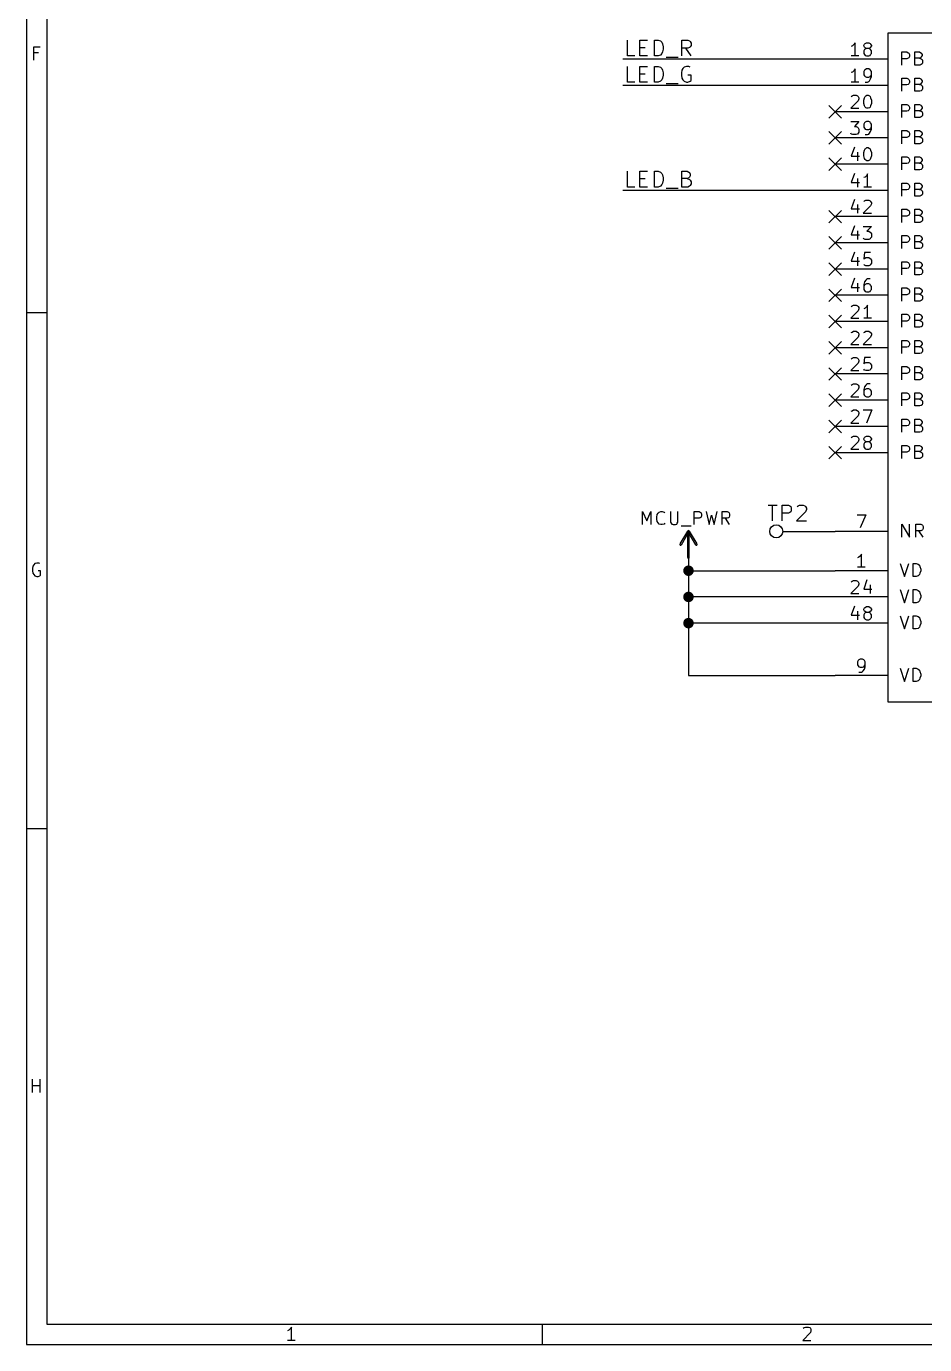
# Model space of a CAD drawing. Extents: x 10 to 584, y -410 to -10.
# Drawn here: x 10 to 97.1, y -410 to -282.3 of the extents above; entities that cross this region are included whole.
import ezdxf

# ---------------------------------------------------------------- set-up
doc = ezdxf.new("R2010")
doc.units = 0
doc.header["$MEASUREMENT"] = 0
doc.layers.add('BLACK', color=7, linetype='CONTINUOUS')

msp = doc.modelspace()

# ---------------------------------------------------------------- linework, layer by layer
at = {"layer": 'Black'}
for p, q in [((10.0076, -10.0076), (10.0076, -409.981)), ((11.9888, -11.9888), (11.9888, -408)), ((93.472, -282.956), (93.472, -347.726)), ((165.862, -282.956), (93.472, -282.956)), ((10.7442, -285.572), (10.7442, -284.277)), ((10.7442, -284.277), (11.3538, -284.277)), ((68.2498, -285.166), (68.2498, -283.642)), ((69.469, -285.166), (69.469, -283.642)), ((69.469, -283.642), (70.2056, -283.642)), ((69.469, -284.353), (69.977, -284.353)), ((70.866, -285.166), (70.866, -283.642)), ((70.866, -283.642), (71.2216, -283.642)), ((71.2216, -283.642), (71.4502, -283.718)), ((71.4502, -283.718), (71.5772, -283.845)), ((71.5772, -283.845), (71.6534, -283.997)), ((71.6534, -283.997), (71.7296, -284.277)), ((71.7296, -284.505), (71.6534, -284.785)), ((71.7296, -284.277), (71.7296, -284.505)), ((73.533, -285.166), (73.533, -283.642)), ((73.533, -283.642), (74.1172, -283.642)), ((74.1172, -284.429), (73.533, -284.429)), ((74.422, -285.166), (73.914, -284.429)), ((74.1172, -283.642), (74.2696, -283.718)), ((74.2696, -284.353), (74.1172, -284.429)), ((74.2696, -283.718), (74.3458, -283.769)), ((74.3458, -284.277), (74.2696, -284.353)), ((74.3458, -283.769), (74.422, -283.921)), ((74.422, -284.15), (74.3458, -284.277)), ((74.422, -283.921), (74.422, -284.15)), ((90.0684, -284.201), (89.9414, -284.251)), ((90.1954, -284.074), (90.0684, -284.201)), ((90.3224, -283.896), (90.1954, -284.074)), ((90.3224, -285.166), (90.3224, -283.896)), ((91.1606, -284.15), (91.2114, -284.023)), ((91.1606, -284.201), (91.1606, -284.15)), ((91.2114, -284.328), (91.1606, -284.201)), ((91.2114, -284.556), (91.1606, -284.683)), ((91.1606, -284.683), (91.1606, -284.937)), ((91.2114, -284.023), (91.2876, -283.972)), ((91.2876, -284.378), (91.2114, -284.328)), ((91.2876, -284.505), (91.2114, -284.556)), ((91.2876, -283.972), (91.4146, -283.896)), ((91.4146, -284.455), (91.2876, -284.378)), ((91.4146, -284.455), (91.2876, -284.505)), ((91.4146, -283.896), (91.6432, -283.896)), ((91.6432, -284.455), (91.4146, -284.455)), ((91.6432, -283.896), (91.7702, -283.972)), ((91.7702, -284.378), (91.6432, -284.455)), ((91.7702, -284.505), (91.6432, -284.455)), ((91.7702, -283.972), (91.821, -284.023)), ((91.821, -284.328), (91.7702, -284.378)), ((91.821, -284.556), (91.7702, -284.505)), ((91.821, -284.023), (91.8972, -284.15)), ((91.8972, -284.201), (91.821, -284.328)), ((91.8972, -284.683), (91.821, -284.556)), ((91.8972, -284.15), (91.8972, -284.201)), ((91.8972, -284.937), (91.8972, -284.683)), ((11.176, -284.886), (10.7442, -284.886)), ((88.392, -285.496), (67.818, -285.496)), ((68.961, -285.166), (68.2498, -285.166)), ((70.2056, -285.166), (69.469, -285.166)), ((71.2216, -285.166), (70.866, -285.166)), ((71.4502, -285.09), (71.2216, -285.166)), ((71.5772, -284.937), (71.4502, -285.09)), ((71.6534, -284.785), (71.5772, -284.937)), ((72.009, -285.293), (73.1774, -285.293)), ((93.472, -285.496), (88.392, -285.496)), ((90.678, -285.166), (89.9414, -285.166)), ((91.1606, -284.937), (91.2114, -285.039)), ((91.2114, -285.039), (91.2876, -285.115)), ((91.2876, -285.115), (91.4146, -285.166)), ((91.4146, -285.166), (91.6432, -285.166)), ((91.6432, -285.166), (91.7702, -285.115)), ((91.7702, -285.115), (91.821, -285.039)), ((91.821, -285.039), (91.8972, -284.937)), ((94.8436, -286.055), (94.8436, -284.785)), ((94.8436, -284.785), (95.3262, -284.785)), ((95.3262, -285.445), (94.8436, -285.445)), ((95.3262, -284.785), (95.4532, -284.861)), ((95.4532, -285.394), (95.3262, -285.445)), ((95.4532, -284.861), (95.5294, -284.912)), ((95.5294, -285.344), (95.4532, -285.394)), ((95.5294, -284.912), (95.5802, -285.039)), ((95.5802, -285.217), (95.5294, -285.344)), ((95.5802, -285.039), (95.5802, -285.217)), ((96.1136, -286.055), (96.1136, -284.785)), ((96.1136, -284.785), (96.5454, -284.785)), ((96.5454, -285.394), (96.1136, -285.394)), ((96.5454, -284.785), (96.6724, -284.861)), ((96.6724, -285.344), (96.5454, -285.394)), ((96.5454, -285.394), (96.7232, -285.445)), ((96.6724, -284.861), (96.7232, -284.912)), ((96.7232, -285.267), (96.6724, -285.344)), ((96.7232, -284.912), (96.7994, -285.039)), ((96.7994, -285.14), (96.7232, -285.267)), ((96.7232, -285.445), (96.7994, -285.521)), ((96.7994, -285.928), (96.7232, -286.004)), ((96.7994, -285.039), (96.7994, -285.14)), ((96.7994, -285.521), (96.8502, -285.623)), ((96.8502, -285.826), (96.7994, -285.928)), ((96.8502, -285.623), (96.8502, -285.826)), ((68.2498, -287.706), (68.2498, -286.182)), ((69.469, -287.706), (69.469, -286.182)), ((69.469, -286.182), (70.2056, -286.182)), ((69.469, -286.893), (69.977, -286.893)), ((70.866, -287.706), (70.866, -286.182)), ((70.866, -286.182), (71.2216, -286.182)), ((71.2216, -286.182), (71.4502, -286.258)), ((71.4502, -286.258), (71.5772, -286.385)), ((71.5772, -286.385), (71.6534, -286.537)), ((71.6534, -286.537), (71.7296, -286.817)), ((71.7296, -287.045), (71.6534, -287.325)), ((71.7296, -286.817), (71.7296, -287.045)), ((73.533, -286.537), (73.4822, -286.817)), ((73.4822, -286.817), (73.4822, -287.045)), ((73.4822, -287.045), (73.533, -287.325)), ((73.6092, -286.385), (73.533, -286.537)), ((73.7616, -286.258), (73.6092, -286.385)), ((73.9902, -286.182), (73.7616, -286.258)), ((74.1934, -286.182), (73.9902, -286.182)), ((74.422, -287.045), (74.1172, -287.045)), ((74.3458, -286.258), (74.1934, -286.182)), ((74.422, -287.553), (74.422, -287.045)), ((90.0684, -286.741), (89.9414, -286.791)), ((90.1954, -286.614), (90.0684, -286.741)), ((90.3224, -286.436), (90.1954, -286.614)), ((90.3224, -287.706), (90.3224, -286.436)), ((91.2114, -286.563), (91.1606, -286.69)), ((91.1606, -286.69), (91.1606, -286.995)), ((91.1606, -286.995), (91.2114, -287.096)), ((91.2876, -286.512), (91.2114, -286.563)), ((91.2114, -287.096), (91.2876, -287.172)), ((91.4146, -286.436), (91.2876, -286.512)), ((91.2876, -287.172), (91.4146, -287.223)), ((91.6432, -286.436), (91.4146, -286.436)), ((91.4146, -287.223), (91.6432, -287.223)), ((91.7702, -286.512), (91.6432, -286.436)), ((91.6432, -287.223), (91.7702, -287.172)), ((91.821, -286.563), (91.7702, -286.512)), ((91.7702, -287.172), (91.821, -287.096)), ((91.8972, -286.69), (91.821, -286.563)), ((91.821, -287.096), (91.8972, -286.995)), ((91.821, -287.401), (91.8972, -287.172)), ((91.8972, -287.172), (91.8972, -286.69)), ((96.5962, -286.055), (96.1136, -286.055)), ((96.7232, -286.004), (96.5962, -286.055)), ((88.392, -288.036), (67.818, -288.036)), ((68.961, -287.706), (68.2498, -287.706)), ((70.2056, -287.706), (69.469, -287.706)), ((71.2216, -287.706), (70.866, -287.706)), ((71.4502, -287.63), (71.2216, -287.706)), ((71.5772, -287.477), (71.4502, -287.63)), ((71.6534, -287.325), (71.5772, -287.477)), ((72.009, -287.833), (73.1774, -287.833)), ((73.533, -287.325), (73.6092, -287.477)), ((73.6092, -287.477), (73.7616, -287.63)), ((73.7616, -287.63), (73.9902, -287.706)), ((73.9902, -287.706), (74.1172, -287.706)), ((74.1172, -287.706), (74.3458, -287.63)), ((74.3458, -287.63), (74.422, -287.553)), ((93.472, -288.036), (88.392, -288.036)), ((90.678, -287.706), (89.9414, -287.706)), ((91.2876, -287.706), (91.5162, -287.706)), ((91.5162, -287.706), (91.6432, -287.655)), ((91.6432, -287.655), (91.694, -287.579)), ((91.694, -287.579), (91.821, -287.401)), ((94.8436, -288.595), (94.8436, -287.325)), ((94.8436, -287.325), (95.3262, -287.325)), ((95.3262, -287.985), (94.8436, -287.985)), ((95.3262, -287.325), (95.4532, -287.401)), ((95.4532, -287.934), (95.3262, -287.985)), ((95.4532, -287.401), (95.5294, -287.452)), ((95.5294, -287.884), (95.4532, -287.934)), ((95.5294, -287.452), (95.5802, -287.579)), ((95.5802, -287.757), (95.5294, -287.884)), ((95.5802, -287.579), (95.5802, -287.757)), ((96.1136, -288.595), (96.1136, -287.325)), ((96.1136, -287.325), (96.5454, -287.325)), ((96.5454, -287.934), (96.1136, -287.934)), ((96.5454, -287.325), (96.6724, -287.401)), ((96.6724, -287.884), (96.5454, -287.934)), ((96.5454, -287.934), (96.7232, -287.985)), ((96.6724, -287.401), (96.7232, -287.452)), ((96.7232, -287.807), (96.6724, -287.884)), ((96.7232, -287.452), (96.7994, -287.579)), ((96.7994, -287.68), (96.7232, -287.807)), ((96.7232, -287.985), (96.7994, -288.061)), ((96.7994, -288.468), (96.7232, -288.544)), ((96.7994, -287.579), (96.7994, -287.68)), ((96.7994, -288.061), (96.8502, -288.163)), ((96.8502, -288.366), (96.7994, -288.468)), ((96.8502, -288.163), (96.8502, -288.366)), ((90.6272, -289.535), (89.8906, -290.246)), ((89.9414, -289.103), (90.0176, -289.052)), ((90.0176, -289.052), (90.1446, -288.976)), ((90.1446, -288.976), (90.424, -288.976)), ((90.424, -288.976), (90.551, -289.052)), ((90.551, -289.052), (90.6272, -289.103)), ((90.6272, -289.103), (90.678, -289.23)), ((90.678, -289.331), (90.6272, -289.535)), ((90.678, -289.23), (90.678, -289.331)), ((91.1606, -289.458), (91.2114, -289.23)), ((91.1606, -289.763), (91.1606, -289.458)), ((91.2114, -290.017), (91.1606, -289.763)), ((91.2114, -289.23), (91.2876, -289.103)), ((91.2876, -289.103), (91.3384, -289.052)), ((91.3384, -289.052), (91.4654, -288.976)), ((91.4654, -288.976), (91.5924, -288.976)), ((91.5924, -288.976), (91.694, -289.052)), ((91.694, -289.052), (91.7702, -289.103)), ((91.7702, -289.103), (91.821, -289.23)), ((91.821, -289.23), (91.8972, -289.458)), ((91.8972, -289.763), (91.821, -290.017)), ((91.8972, -289.458), (91.8972, -289.763)), ((96.5962, -288.595), (96.1136, -288.595)), ((96.7232, -288.544), (96.5962, -288.595)), ((87.7824, -289.966), (89.0016, -291.186)), ((89.0016, -289.966), (87.7824, -291.186)), ((93.472, -290.576), (88.392, -290.576)), ((89.8906, -290.246), (90.678, -290.246)), ((91.2876, -290.119), (91.2114, -290.017)), ((91.3384, -290.195), (91.2876, -290.119)), ((91.4654, -290.246), (91.3384, -290.195)), ((91.5924, -290.246), (91.4654, -290.246)), ((91.694, -290.195), (91.5924, -290.246)), ((91.7702, -290.119), (91.694, -290.195)), ((91.821, -290.017), (91.7702, -290.119)), ((94.8436, -291.135), (94.8436, -289.865)), ((94.8436, -289.865), (95.3262, -289.865)), ((95.3262, -290.525), (94.8436, -290.525)), ((95.3262, -289.865), (95.4532, -289.941)), ((95.4532, -290.474), (95.3262, -290.525)), ((95.4532, -289.941), (95.5294, -289.992)), ((95.5294, -290.424), (95.4532, -290.474)), ((95.5294, -289.992), (95.5802, -290.119)), ((95.5802, -290.297), (95.5294, -290.424)), ((95.5802, -290.119), (95.5802, -290.297)), ((96.1136, -291.135), (96.1136, -289.865)), ((96.1136, -289.865), (96.5454, -289.865)), ((96.5454, -290.474), (96.1136, -290.474)), ((96.5454, -289.865), (96.6724, -289.941)), ((96.6724, -290.424), (96.5454, -290.474)), ((96.5454, -290.474), (96.7232, -290.525)), ((96.7232, -291.084), (96.5962, -291.135)), ((96.6724, -289.941), (96.7232, -289.992)), ((96.7232, -290.347), (96.6724, -290.424)), ((96.7232, -289.992), (96.7994, -290.119)), ((96.7994, -290.22), (96.7232, -290.347)), ((96.7232, -290.525), (96.7994, -290.601)), ((96.7994, -291.008), (96.7232, -291.084)), ((96.7994, -290.119), (96.7994, -290.22)), ((96.7994, -290.601), (96.8502, -290.703)), ((96.8502, -290.906), (96.7994, -291.008)), ((96.8502, -290.703), (96.8502, -290.906)), ((89.8906, -291.516), (90.678, -291.516)), ((90.678, -291.516), (90.2462, -291.998)), ((90.2462, -291.998), (90.424, -291.998)), ((90.424, -291.998), (90.551, -292.075)), ((90.551, -292.075), (90.6272, -292.125)), ((90.6272, -292.125), (90.678, -292.252)), ((90.678, -292.252), (90.678, -292.557)), ((91.2114, -291.643), (91.1606, -291.77)), ((91.1606, -291.77), (91.1606, -292.075)), ((91.1606, -292.075), (91.2114, -292.176)), ((91.2876, -291.592), (91.2114, -291.643)), ((91.2114, -292.176), (91.2876, -292.252)), ((91.4146, -291.516), (91.2876, -291.592)), ((91.2876, -292.252), (91.4146, -292.303)), ((91.6432, -291.516), (91.4146, -291.516)), ((91.4146, -292.303), (91.6432, -292.303)), ((91.7702, -291.592), (91.6432, -291.516)), ((91.6432, -292.303), (91.7702, -292.252)), ((91.821, -291.643), (91.7702, -291.592)), ((91.7702, -292.252), (91.821, -292.176)), ((91.8972, -291.77), (91.821, -291.643)), ((91.821, -292.176), (91.8972, -292.075)), ((91.821, -292.481), (91.8972, -292.252)), ((91.8972, -292.252), (91.8972, -291.77)), ((96.5962, -291.135), (96.1136, -291.135)), ((87.7824, -292.506), (89.0016, -293.726)), ((89.0016, -292.506), (87.7824, -293.726)), ((93.472, -293.116), (88.392, -293.116)), ((89.9414, -292.735), (89.8906, -292.659)), ((90.0684, -292.786), (89.9414, -292.735)), ((90.424, -292.786), (90.0684, -292.786)), ((90.551, -292.735), (90.424, -292.786)), ((90.6272, -292.659), (90.551, -292.735)), ((90.678, -292.557), (90.6272, -292.659)), ((91.2876, -292.786), (91.5162, -292.786)), ((91.5162, -292.786), (91.6432, -292.735)), ((91.6432, -292.735), (91.694, -292.659)), ((91.694, -292.659), (91.821, -292.481)), ((94.8436, -293.675), (94.8436, -292.405)), ((94.8436, -292.405), (95.3262, -292.405)), ((95.3262, -293.065), (94.8436, -293.065)), ((95.3262, -292.405), (95.4532, -292.481)), ((95.4532, -293.014), (95.3262, -293.065)), ((95.4532, -292.481), (95.5294, -292.532)), ((95.5294, -292.964), (95.4532, -293.014)), ((95.5294, -292.532), (95.5802, -292.659)), ((95.5802, -292.837), (95.5294, -292.964)), ((95.5802, -292.659), (95.5802, -292.837)), ((96.1136, -293.675), (96.1136, -292.405)), ((96.1136, -292.405), (96.5454, -292.405)), ((96.5454, -293.014), (96.1136, -293.014)), ((96.5454, -292.405), (96.6724, -292.481)), ((96.6724, -292.964), (96.5454, -293.014)), ((96.5454, -293.014), (96.7232, -293.065)), ((96.7232, -293.624), (96.5962, -293.675)), ((96.6724, -292.481), (96.7232, -292.532)), ((96.7232, -292.887), (96.6724, -292.964)), ((96.7232, -292.532), (96.7994, -292.659)), ((96.7994, -292.76), (96.7232, -292.887)), ((96.7232, -293.065), (96.7994, -293.141)), ((96.7994, -293.548), (96.7232, -293.624)), ((96.7994, -292.659), (96.7994, -292.76)), ((96.7994, -293.141), (96.8502, -293.243)), ((96.8502, -293.446), (96.7994, -293.548)), ((96.8502, -293.243), (96.8502, -293.446)), ((90.2462, -294.005), (89.9414, -294.894)), ((89.9414, -294.894), (90.7288, -294.894)), ((90.551, -294.488), (90.551, -295.326)), ((91.1606, -294.538), (91.2114, -294.31)), ((91.1606, -294.843), (91.1606, -294.538)), ((91.2114, -295.097), (91.1606, -294.843)), ((91.2114, -294.31), (91.2876, -294.183)), ((91.2876, -294.183), (91.3384, -294.132)), ((91.3384, -294.132), (91.4654, -294.056)), ((91.4654, -294.056), (91.5924, -294.056)), ((91.5924, -294.056), (91.694, -294.132)), ((91.694, -294.132), (91.7702, -294.183)), ((91.7702, -294.183), (91.821, -294.31)), ((91.821, -294.31), (91.8972, -294.538)), ((91.8972, -294.843), (91.821, -295.097)), ((91.8972, -294.538), (91.8972, -294.843)), ((96.5962, -293.675), (96.1136, -293.675)), ((87.7824, -295.046), (89.0016, -296.266)), ((89.0016, -295.046), (87.7824, -296.266)), ((93.472, -295.656), (88.392, -295.656)), ((91.2876, -295.199), (91.2114, -295.097)), ((91.3384, -295.275), (91.2876, -295.199)), ((91.4654, -295.326), (91.3384, -295.275)), ((91.5924, -295.326), (91.4654, -295.326)), ((91.694, -295.275), (91.5924, -295.326)), ((91.7702, -295.199), (91.694, -295.275)), ((91.821, -295.097), (91.7702, -295.199)), ((94.8436, -296.215), (94.8436, -294.945)), ((94.8436, -294.945), (95.3262, -294.945)), ((95.3262, -295.605), (94.8436, -295.605)), ((95.3262, -294.945), (95.4532, -295.021)), ((95.4532, -295.554), (95.3262, -295.605)), ((95.4532, -295.021), (95.5294, -295.072)), ((95.5294, -295.504), (95.4532, -295.554)), ((95.5294, -295.072), (95.5802, -295.199)), ((95.5802, -295.377), (95.5294, -295.504)), ((95.5802, -295.199), (95.5802, -295.377)), ((96.1136, -296.215), (96.1136, -294.945)), ((96.1136, -294.945), (96.5454, -294.945)), ((96.5454, -295.554), (96.1136, -295.554)), ((96.5454, -294.945), (96.6724, -295.021)), ((96.6724, -295.504), (96.5454, -295.554)), ((96.5454, -295.554), (96.7232, -295.605)), ((96.7232, -296.164), (96.5962, -296.215)), ((96.6724, -295.021), (96.7232, -295.072)), ((96.7232, -295.427), (96.6724, -295.504)), ((96.7232, -295.072), (96.7994, -295.199)), ((96.7994, -295.3), (96.7232, -295.427)), ((96.7232, -295.605), (96.7994, -295.681)), ((96.7994, -296.088), (96.7232, -296.164)), ((96.7994, -295.199), (96.7994, -295.3)), ((96.7994, -295.681), (96.8502, -295.783)), ((96.8502, -295.986), (96.7994, -296.088)), ((96.8502, -295.783), (96.8502, -295.986)), ((68.2498, -297.866), (68.2498, -296.342)), ((69.469, -297.866), (69.469, -296.342)), ((69.469, -296.342), (70.2056, -296.342)), ((69.469, -297.053), (69.977, -297.053)), ((70.866, -297.866), (70.866, -296.342)), ((70.866, -296.342), (71.2216, -296.342)), ((71.2216, -296.342), (71.4502, -296.418)), ((71.4502, -296.418), (71.5772, -296.545)), ((71.5772, -296.545), (71.6534, -296.697)), ((71.6534, -296.697), (71.7296, -296.977)), ((71.7296, -297.205), (71.6534, -297.485)), ((71.7296, -296.977), (71.7296, -297.205)), ((73.533, -297.866), (73.533, -296.342)), ((73.533, -296.342), (74.041, -296.342)), ((74.041, -297.053), (73.533, -297.053)), ((74.041, -296.342), (74.1934, -296.418)), ((74.1934, -296.977), (74.041, -297.053)), ((74.041, -297.053), (74.2696, -297.129)), ((74.1934, -296.418), (74.2696, -296.469)), ((74.2696, -296.926), (74.1934, -296.977)), ((74.2696, -296.469), (74.3458, -296.621)), ((74.3458, -296.774), (74.2696, -296.926)), ((74.2696, -297.129), (74.3458, -297.205)), ((74.3458, -296.621), (74.3458, -296.774)), ((74.3458, -297.205), (74.422, -297.358)), ((74.422, -297.358), (74.422, -297.561)), ((90.2462, -296.545), (89.9414, -297.434)), ((89.9414, -297.434), (90.7288, -297.434)), ((90.551, -297.028), (90.551, -297.866)), ((91.2876, -296.901), (91.1606, -296.951)), ((91.4146, -296.774), (91.2876, -296.901)), ((91.5162, -296.596), (91.4146, -296.774)), ((91.5162, -297.866), (91.5162, -296.596)), ((96.5962, -296.215), (96.1136, -296.215)), ((88.392, -298.196), (67.818, -298.196)), ((68.961, -297.866), (68.2498, -297.866)), ((70.2056, -297.866), (69.469, -297.866)), ((71.2216, -297.866), (70.866, -297.866)), ((71.4502, -297.79), (71.2216, -297.866)), ((71.5772, -297.637), (71.4502, -297.79)), ((71.6534, -297.485), (71.5772, -297.637)), ((72.009, -297.993), (73.1774, -297.993)), ((74.1172, -297.866), (73.533, -297.866)), ((74.2696, -297.79), (74.1172, -297.866)), ((74.3458, -297.713), (74.2696, -297.79)), ((74.422, -297.561), (74.3458, -297.713)), ((93.472, -298.196), (88.392, -298.196)), ((91.8972, -297.866), (91.1606, -297.866)), ((94.8436, -298.755), (94.8436, -297.485)), ((94.8436, -297.485), (95.3262, -297.485)), ((95.3262, -298.145), (94.8436, -298.145)), ((95.3262, -297.485), (95.4532, -297.561)), ((95.4532, -298.094), (95.3262, -298.145)), ((95.4532, -297.561), (95.5294, -297.612)), ((95.5294, -298.044), (95.4532, -298.094)), ((95.5294, -297.612), (95.5802, -297.739)), ((95.5802, -297.917), (95.5294, -298.044)), ((95.5802, -297.739), (95.5802, -297.917)), ((96.1136, -298.755), (96.1136, -297.485)), ((96.1136, -297.485), (96.5454, -297.485)), ((96.5454, -298.094), (96.1136, -298.094)), ((96.5454, -297.485), (96.6724, -297.561)), ((96.6724, -298.044), (96.5454, -298.094)), ((96.5454, -298.094), (96.7232, -298.145)), ((96.7232, -298.704), (96.5962, -298.755)), ((96.6724, -297.561), (96.7232, -297.612)), ((96.7232, -297.967), (96.6724, -298.044)), ((96.7232, -297.612), (96.7994, -297.739)), ((96.7994, -297.84), (96.7232, -297.967)), ((96.7232, -298.145), (96.7994, -298.221)), ((96.7994, -298.628), (96.7232, -298.704)), ((96.7994, -297.739), (96.7994, -297.84)), ((96.7994, -298.221), (96.8502, -298.323)), ((96.8502, -298.526), (96.7994, -298.628)), ((96.8502, -298.323), (96.8502, -298.526)), ((90.2462, -299.085), (89.9414, -299.974)), ((89.9414, -299.974), (90.7288, -299.974)), ((90.551, -299.568), (90.551, -300.406)), ((91.821, -299.695), (91.1098, -300.406)), ((91.1606, -299.263), (91.2114, -299.212)), ((91.2114, -299.212), (91.3384, -299.136)), ((91.3384, -299.136), (91.6432, -299.136)), ((91.6432, -299.136), (91.7702, -299.212)), ((91.7702, -299.212), (91.821, -299.263)), ((91.821, -299.263), (91.8972, -299.39)), ((91.8972, -299.491), (91.821, -299.695)), ((91.8972, -299.39), (91.8972, -299.491)), ((94.8436, -301.295), (94.8436, -300.025)), ((94.8436, -300.025), (95.3262, -300.025)), ((95.3262, -300.025), (95.4532, -300.101)), ((96.5962, -298.755), (96.1136, -298.755)), ((96.1136, -301.295), (96.1136, -300.025)), ((96.1136, -300.025), (96.5454, -300.025)), ((96.5454, -300.025), (96.6724, -300.101)), ((87.7824, -300.126), (89.0016, -301.346)), ((89.0016, -300.126), (87.7824, -301.346)), ((93.472, -300.736), (88.392, -300.736)), ((91.1098, -300.406), (91.8972, -300.406)), ((95.3262, -300.685), (94.8436, -300.685)), ((95.4532, -300.634), (95.3262, -300.685)), ((95.4532, -300.101), (95.5294, -300.152)), ((95.5294, -300.584), (95.4532, -300.634)), ((95.5294, -300.152), (95.5802, -300.279)), ((95.5802, -300.457), (95.5294, -300.584)), ((95.5802, -300.279), (95.5802, -300.457)), ((96.5454, -300.634), (96.1136, -300.634)), ((96.5962, -301.295), (96.1136, -301.295)), ((96.6724, -300.584), (96.5454, -300.634)), ((96.5454, -300.634), (96.7232, -300.685)), ((96.7232, -301.244), (96.5962, -301.295)), ((96.6724, -300.101), (96.7232, -300.152)), ((96.7232, -300.507), (96.6724, -300.584)), ((96.7232, -300.152), (96.7994, -300.279)), ((96.7994, -300.38), (96.7232, -300.507)), ((96.7232, -300.685), (96.7994, -300.761)), ((96.7994, -301.168), (96.7232, -301.244)), ((96.7994, -300.279), (96.7994, -300.38)), ((96.7994, -300.761), (96.8502, -300.863)), ((96.8502, -301.066), (96.7994, -301.168)), ((96.8502, -300.863), (96.8502, -301.066)), ((90.2462, -301.625), (89.9414, -302.514)), ((89.9414, -302.514), (90.7288, -302.514)), ((90.551, -302.108), (90.551, -302.946)), ((91.1098, -301.676), (91.8972, -301.676)), ((91.8972, -301.676), (91.4654, -302.158)), ((91.4654, -302.158), (91.6432, -302.158)), ((91.6432, -302.158), (91.7702, -302.235)), ((91.7702, -302.235), (91.821, -302.285)), ((91.821, -302.285), (91.8972, -302.412)), ((91.8972, -302.412), (91.8972, -302.717)), ((94.8436, -303.835), (94.8436, -302.565)), ((94.8436, -302.565), (95.3262, -302.565)), ((95.3262, -302.565), (95.4532, -302.641)), ((96.1136, -303.835), (96.1136, -302.565)), ((96.1136, -302.565), (96.5454, -302.565)), ((96.5454, -302.565), (96.6724, -302.641)), ((87.7824, -302.666), (89.0016, -303.886)), ((89.0016, -302.666), (87.7824, -303.886)), ((93.472, -303.276), (88.392, -303.276)), ((91.1606, -302.895), (91.1098, -302.819)), ((91.2876, -302.946), (91.1606, -302.895)), ((91.6432, -302.946), (91.2876, -302.946)), ((91.7702, -302.895), (91.6432, -302.946)), ((91.821, -302.819), (91.7702, -302.895)), ((91.8972, -302.717), (91.821, -302.819)), ((95.3262, -303.225), (94.8436, -303.225)), ((95.4532, -303.174), (95.3262, -303.225)), ((95.4532, -302.641), (95.5294, -302.692)), ((95.5294, -303.124), (95.4532, -303.174)), ((95.5294, -302.692), (95.5802, -302.819)), ((95.5802, -302.997), (95.5294, -303.124)), ((95.5802, -302.819), (95.5802, -302.997)), ((96.5454, -303.174), (96.1136, -303.174)), ((96.5962, -303.835), (96.1136, -303.835)), ((96.6724, -303.124), (96.5454, -303.174)), ((96.5454, -303.174), (96.7232, -303.225)), ((96.7232, -303.784), (96.5962, -303.835)), ((96.6724, -302.641), (96.7232, -302.692)), ((96.7232, -303.047), (96.6724, -303.124)), ((96.7232, -302.692), (96.7994, -302.819)), ((96.7994, -302.92), (96.7232, -303.047)), ((96.7232, -303.225), (96.7994, -303.301)), ((96.7994, -303.708), (96.7232, -303.784)), ((96.7994, -302.819), (96.7994, -302.92)), ((96.7994, -303.301), (96.8502, -303.403)), ((96.8502, -303.606), (96.7994, -303.708)), ((96.8502, -303.403), (96.8502, -303.606)), ((90.2462, -304.165), (89.9414, -305.054)), ((89.9414, -305.054), (90.7288, -305.054)), ((90.551, -304.648), (90.551, -305.486)), ((91.2114, -304.216), (91.1606, -304.825)), ((91.1606, -304.825), (91.2114, -304.775)), ((91.821, -304.216), (91.2114, -304.216)), ((91.2114, -304.775), (91.3384, -304.698)), ((91.3384, -304.698), (91.6432, -304.698)), ((91.6432, -304.698), (91.7702, -304.775)), ((91.7702, -304.775), (91.821, -304.825)), ((91.821, -304.825), (91.8972, -304.952)), ((91.8972, -304.952), (91.8972, -305.257)), ((94.8436, -306.375), (94.8436, -305.105)), ((94.8436, -305.105), (95.3262, -305.105)), ((95.3262, -305.105), (95.4532, -305.181)), ((96.1136, -306.375), (96.1136, -305.105)), ((96.1136, -305.105), (96.5454, -305.105)), ((96.5454, -305.105), (96.6724, -305.181)), ((87.7824, -305.206), (89.0016, -306.426)), ((89.0016, -305.206), (87.7824, -306.426)), ((93.472, -305.816), (88.392, -305.816)), ((91.2114, -305.435), (91.1606, -305.359)), ((91.3384, -305.486), (91.2114, -305.435)), ((91.6432, -305.486), (91.3384, -305.486)), ((91.7702, -305.435), (91.6432, -305.486)), ((91.821, -305.359), (91.7702, -305.435)), ((91.8972, -305.257), (91.821, -305.359)), ((95.3262, -305.765), (94.8436, -305.765)), ((95.4532, -305.714), (95.3262, -305.765)), ((95.4532, -305.181), (95.5294, -305.232)), ((95.5294, -305.664), (95.4532, -305.714)), ((95.5294, -305.232), (95.5802, -305.359)), ((95.5802, -305.537), (95.5294, -305.664)), ((95.5802, -305.359), (95.5802, -305.537)), ((96.5454, -305.714), (96.1136, -305.714)), ((96.5962, -306.375), (96.1136, -306.375)), ((96.6724, -305.664), (96.5454, -305.714)), ((96.5454, -305.714), (96.7232, -305.765)), ((96.7232, -306.324), (96.5962, -306.375)), ((96.6724, -305.181), (96.7232, -305.232)), ((96.7232, -305.587), (96.6724, -305.664)), ((96.7232, -305.232), (96.7994, -305.359)), ((96.7994, -305.46), (96.7232, -305.587)), ((96.7232, -305.765), (96.7994, -305.841)), ((96.7994, -306.248), (96.7232, -306.324)), ((96.7994, -305.359), (96.7994, -305.46)), ((96.7994, -305.841), (96.8502, -305.943)), ((96.8502, -306.146), (96.7994, -306.248)), ((96.8502, -305.943), (96.8502, -306.146)), ((90.2462, -306.705), (89.9414, -307.594)), ((89.9414, -307.594), (90.7288, -307.594)), ((90.551, -307.188), (90.551, -308.026)), ((91.2114, -307.061), (91.1606, -307.315)), ((91.1606, -307.315), (91.1606, -307.797)), ((91.2114, -307.365), (91.1606, -307.492)), ((91.3384, -306.883), (91.2114, -307.061)), ((91.2876, -307.315), (91.2114, -307.365)), ((91.4146, -307.238), (91.2876, -307.315)), ((91.4146, -306.832), (91.3384, -306.883)), ((91.5162, -306.756), (91.4146, -306.832)), ((91.6432, -307.238), (91.4146, -307.238)), ((91.7702, -306.756), (91.5162, -306.756)), ((91.7702, -307.315), (91.6432, -307.238)), ((91.821, -307.365), (91.7702, -307.315)), ((91.8972, -307.492), (91.821, -307.365)), ((91.8972, -307.797), (91.8972, -307.492)), ((94.8436, -308.915), (94.8436, -307.645)), ((94.8436, -307.645), (95.3262, -307.645)), ((95.3262, -307.645), (95.4532, -307.721)), ((96.1136, -308.915), (96.1136, -307.645)), ((96.1136, -307.645), (96.5454, -307.645)), ((96.5454, -307.645), (96.6724, -307.721)), ((87.7824, -307.746), (89.0016, -308.966)), ((89.0016, -307.746), (87.7824, -308.966)), ((93.472, -308.356), (88.392, -308.356)), ((91.1606, -307.797), (91.2114, -307.899)), ((91.2114, -307.899), (91.2876, -307.975)), ((91.2876, -307.975), (91.4146, -308.026)), ((91.4146, -308.026), (91.6432, -308.026)), ((91.6432, -308.026), (91.7702, -307.975)), ((91.7702, -307.975), (91.821, -307.899)), ((91.821, -307.899), (91.8972, -307.797)), ((95.3262, -308.305), (94.8436, -308.305)), ((95.4532, -308.254), (95.3262, -308.305)), ((95.4532, -307.721), (95.5294, -307.772)), ((95.5294, -308.204), (95.4532, -308.254)), ((95.5294, -307.772), (95.5802, -307.899)), ((95.5802, -308.077), (95.5294, -308.204)), ((95.5802, -307.899), (95.5802, -308.077)), ((96.5454, -308.254), (96.1136, -308.254)), ((96.5962, -308.915), (96.1136, -308.915)), ((96.6724, -308.204), (96.5454, -308.254)), ((96.5454, -308.254), (96.7232, -308.305)), ((96.7232, -308.864), (96.5962, -308.915)), ((96.6724, -307.721), (96.7232, -307.772)), ((96.7232, -308.127), (96.6724, -308.204)), ((96.7232, -307.772), (96.7994, -307.899)), ((96.7994, -308), (96.7232, -308.127)), ((96.7232, -308.305), (96.7994, -308.381)), ((96.7994, -308.788), (96.7232, -308.864)), ((96.7994, -307.899), (96.7994, -308)), ((96.7994, -308.381), (96.8502, -308.483)), ((96.8502, -308.686), (96.7994, -308.788)), ((96.8502, -308.483), (96.8502, -308.686)), ((10.0076, -310.007), (11.9888, -310.007)), ((90.6272, -309.855), (89.8906, -310.566)), ((89.9414, -309.423), (90.0176, -309.372)), ((90.0176, -309.372), (90.1446, -309.296)), ((90.1446, -309.296), (90.424, -309.296)), ((90.424, -309.296), (90.551, -309.372)), ((90.551, -309.372), (90.6272, -309.423)), ((90.6272, -309.423), (90.678, -309.55)), ((90.678, -309.651), (90.6272, -309.855)), ((90.678, -309.55), (90.678, -309.651)), ((91.2876, -309.601), (91.1606, -309.651)), ((91.4146, -309.474), (91.2876, -309.601)), ((91.5162, -309.296), (91.4146, -309.474)), ((91.5162, -310.566), (91.5162, -309.296)), ((94.8436, -311.455), (94.8436, -310.185)), ((94.8436, -310.185), (95.3262, -310.185)), ((95.3262, -310.185), (95.4532, -310.261)), ((96.1136, -311.455), (96.1136, -310.185)), ((96.1136, -310.185), (96.5454, -310.185)), ((96.5454, -310.185), (96.6724, -310.261)), ((87.7824, -310.286), (89.0016, -311.506)), ((89.0016, -310.286), (87.7824, -311.506)), ((93.472, -310.896), (88.392, -310.896)), ((89.8906, -310.566), (90.678, -310.566)), ((91.8972, -310.566), (91.1606, -310.566)), ((95.3262, -310.845), (94.8436, -310.845)), ((95.4532, -310.794), (95.3262, -310.845)), ((95.4532, -310.261), (95.5294, -310.312)), ((95.5294, -310.744), (95.4532, -310.794)), ((95.5294, -310.312), (95.5802, -310.439)), ((95.5802, -310.617), (95.5294, -310.744)), ((95.5802, -310.439), (95.5802, -310.617)), ((96.5454, -310.794), (96.1136, -310.794)), ((96.5962, -311.455), (96.1136, -311.455)), ((96.6724, -310.744), (96.5454, -310.794)), ((96.5454, -310.794), (96.7232, -310.845)), ((96.7232, -311.404), (96.5962, -311.455)), ((96.6724, -310.261), (96.7232, -310.312)), ((96.7232, -310.667), (96.6724, -310.744)), ((96.7232, -310.312), (96.7994, -310.439)), ((96.7994, -310.54), (96.7232, -310.667)), ((96.7232, -310.845), (96.7994, -310.921)), ((96.7994, -311.328), (96.7232, -311.404)), ((96.7994, -310.439), (96.7994, -310.54)), ((96.7994, -310.921), (96.8502, -311.023)), ((96.8502, -311.226), (96.7994, -311.328)), ((96.8502, -311.023), (96.8502, -311.226)), ((90.6272, -312.395), (89.8906, -313.106)), ((89.9414, -311.963), (90.0176, -311.912)), ((90.0176, -311.912), (90.1446, -311.836)), ((90.1446, -311.836), (90.424, -311.836)), ((90.424, -311.836), (90.551, -311.912)), ((90.551, -311.912), (90.6272, -311.963)), ((90.6272, -311.963), (90.678, -312.09)), ((90.678, -312.191), (90.6272, -312.395)), ((90.678, -312.09), (90.678, -312.191)), ((91.821, -312.395), (91.1098, -313.106)), ((91.1606, -311.963), (91.2114, -311.912)), ((91.2114, -311.912), (91.3384, -311.836)), ((91.3384, -311.836), (91.6432, -311.836)), ((91.6432, -311.836), (91.7702, -311.912)), ((91.7702, -311.912), (91.821, -311.963)), ((91.821, -311.963), (91.8972, -312.09)), ((91.8972, -312.191), (91.821, -312.395)), ((91.8972, -312.09), (91.8972, -312.191)), ((94.8436, -313.995), (94.8436, -312.725)), ((94.8436, -312.725), (95.3262, -312.725)), ((95.3262, -312.725), (95.4532, -312.801)), ((96.1136, -313.995), (96.1136, -312.725)), ((96.1136, -312.725), (96.5454, -312.725)), ((96.5454, -312.725), (96.6724, -312.801)), ((87.7824, -312.826), (89.0016, -314.046)), ((89.0016, -312.826), (87.7824, -314.046)), ((93.472, -313.436), (88.392, -313.436)), ((89.8906, -313.106), (90.678, -313.106)), ((91.1098, -313.106), (91.8972, -313.106)), ((95.3262, -313.385), (94.8436, -313.385)), ((95.4532, -313.334), (95.3262, -313.385)), ((95.4532, -312.801), (95.5294, -312.852)), ((95.5294, -313.284), (95.4532, -313.334)), ((95.5294, -312.852), (95.5802, -312.979)), ((95.5802, -313.157), (95.5294, -313.284)), ((95.5802, -312.979), (95.5802, -313.157)), ((96.5454, -313.334), (96.1136, -313.334)), ((96.5962, -313.995), (96.1136, -313.995)), ((96.6724, -313.284), (96.5454, -313.334)), ((96.5454, -313.334), (96.7232, -313.385)), ((96.7232, -313.944), (96.5962, -313.995)), ((96.6724, -312.801), (96.7232, -312.852)), ((96.7232, -313.207), (96.6724, -313.284)), ((96.7232, -312.852), (96.7994, -312.979)), ((96.7994, -313.08), (96.7232, -313.207)), ((96.7232, -313.385), (96.7994, -313.461)), ((96.7994, -313.868), (96.7232, -313.944)), ((96.7994, -312.979), (96.7994, -313.08)), ((96.7994, -313.461), (96.8502, -313.563)), ((96.8502, -313.766), (96.7994, -313.868)), ((96.8502, -313.563), (96.8502, -313.766)), ((90.6272, -314.935), (89.8906, -315.646)), ((89.9414, -314.503), (90.0176, -314.452)), ((90.0176, -314.452), (90.1446, -314.376)), ((90.1446, -314.376), (90.424, -314.376)), ((90.424, -314.376), (90.551, -314.452)), ((90.551, -314.452), (90.6272, -314.503)), ((90.6272, -314.503), (90.678, -314.63)), ((90.678, -314.731), (90.6272, -314.935)), ((90.678, -314.63), (90.678, -314.731)), ((91.2114, -314.376), (91.1606, -314.985)), ((91.1606, -314.985), (91.2114, -314.935)), ((91.821, -314.376), (91.2114, -314.376)), ((91.2114, -314.935), (91.3384, -314.858)), ((91.3384, -314.858), (91.6432, -314.858)), ((91.6432, -314.858), (91.7702, -314.935)), ((91.7702, -314.935), (91.821, -314.985)), ((91.821, -314.985), (91.8972, -315.112)), ((91.8972, -315.112), (91.8972, -315.417)), ((94.8436, -316.535), (94.8436, -315.265)), ((94.8436, -315.265), (95.3262, -315.265)), ((95.3262, -315.265), (95.4532, -315.341)), ((95.4532, -315.341), (95.5294, -315.392)), ((96.1136, -316.535), (96.1136, -315.265)), ((96.1136, -315.265), (96.5454, -315.265)), ((96.5454, -315.265), (96.6724, -315.341)), ((96.6724, -315.341), (96.7232, -315.392)), ((87.7824, -315.366), (89.0016, -316.586)), ((89.0016, -315.366), (87.7824, -316.586)), ((93.472, -315.976), (88.392, -315.976)), ((89.8906, -315.646), (90.678, -315.646)), ((91.2114, -315.595), (91.1606, -315.519)), ((91.3384, -315.646), (91.2114, -315.595)), ((91.6432, -315.646), (91.3384, -315.646)), ((91.7702, -315.595), (91.6432, -315.646)), ((91.821, -315.519), (91.7702, -315.595)), ((91.8972, -315.417), (91.821, -315.519)), ((95.3262, -315.925), (94.8436, -315.925)), ((95.4532, -315.874), (95.3262, -315.925)), ((95.5294, -315.824), (95.4532, -315.874)), ((95.5294, -315.392), (95.5802, -315.519)), ((95.5802, -315.697), (95.5294, -315.824)), ((95.5802, -315.519), (95.5802, -315.697)), ((96.5454, -315.874), (96.1136, -315.874)), ((96.5962, -316.535), (96.1136, -316.535)), ((96.6724, -315.824), (96.5454, -315.874)), ((96.5454, -315.874), (96.7232, -315.925)), ((96.7232, -316.484), (96.5962, -316.535)), ((96.7232, -315.747), (96.6724, -315.824)), ((96.7232, -315.392), (96.7994, -315.519)), ((96.7994, -315.62), (96.7232, -315.747)), ((96.7232, -315.925), (96.7994, -316.001)), ((96.7994, -316.408), (96.7232, -316.484)), ((96.7994, -315.519), (96.7994, -315.62)), ((96.7994, -316.001), (96.8502, -316.103)), ((96.8502, -316.306), (96.7994, -316.408)), ((96.8502, -316.103), (96.8502, -316.306)), ((90.6272, -317.475), (89.8906, -318.186)), ((89.9414, -317.043), (90.0176, -316.992)), ((90.0176, -316.992), (90.1446, -316.916)), ((90.1446, -316.916), (90.424, -316.916)), ((90.424, -316.916), (90.551, -316.992)), ((90.551, -316.992), (90.6272, -317.043)), ((90.6272, -317.043), (90.678, -317.17)), ((90.678, -317.271), (90.6272, -317.475)), ((90.678, -317.17), (90.678, -317.271)), ((91.2114, -317.221), (91.1606, -317.475)), ((91.1606, -317.475), (91.1606, -317.957)), ((91.2114, -317.525), (91.1606, -317.652)), ((91.3384, -317.043), (91.2114, -317.221)), ((91.2876, -317.475), (91.2114, -317.525)), ((91.4146, -317.398), (91.2876, -317.475)), ((91.4146, -316.992), (91.3384, -317.043)), ((91.5162, -316.916), (91.4146, -316.992)), ((91.6432, -317.398), (91.4146, -317.398)), ((91.7702, -316.916), (91.5162, -316.916)), ((91.7702, -317.475), (91.6432, -317.398)), ((91.821, -317.525), (91.7702, -317.475)), ((91.8972, -317.652), (91.821, -317.525)), ((91.8972, -317.957), (91.8972, -317.652)), ((94.8436, -319.075), (94.8436, -317.805)), ((94.8436, -317.805), (95.3262, -317.805)), ((95.3262, -317.805), (95.4532, -317.881)), ((95.4532, -317.881), (95.5294, -317.932)), ((96.1136, -319.075), (96.1136, -317.805)), ((96.1136, -317.805), (96.5454, -317.805)), ((96.5454, -317.805), (96.6724, -317.881)), ((96.6724, -317.881), (96.7232, -317.932)), ((87.7824, -317.906), (89.0016, -319.126)), ((89.0016, -317.906), (87.7824, -319.126)), ((93.472, -318.516), (88.392, -318.516)), ((89.8906, -318.186), (90.678, -318.186)), ((91.1606, -317.957), (91.2114, -318.059)), ((91.2114, -318.059), (91.2876, -318.135)), ((91.2876, -318.135), (91.4146, -318.186)), ((91.4146, -318.186), (91.6432, -318.186)), ((91.6432, -318.186), (91.7702, -318.135)), ((91.7702, -318.135), (91.821, -318.059)), ((91.821, -318.059), (91.8972, -317.957)), ((95.3262, -318.465), (94.8436, -318.465)), ((95.4532, -318.414), (95.3262, -318.465)), ((95.5294, -318.364), (95.4532, -318.414)), ((95.5294, -317.932), (95.5802, -318.059)), ((95.5802, -318.237), (95.5294, -318.364)), ((95.5802, -318.059), (95.5802, -318.237)), ((96.5454, -318.414), (96.1136, -318.414)), ((96.5962, -319.075), (96.1136, -319.075)), ((96.6724, -318.364), (96.5454, -318.414)), ((96.5454, -318.414), (96.7232, -318.465)), ((96.7232, -319.024), (96.5962, -319.075)), ((96.7232, -318.287), (96.6724, -318.364)), ((96.7232, -317.932), (96.7994, -318.059)), ((96.7994, -318.16), (96.7232, -318.287)), ((96.7232, -318.465), (96.7994, -318.541)), ((96.7994, -318.948), (96.7232, -319.024)), ((96.7994, -318.059), (96.7994, -318.16)), ((96.7994, -318.541), (96.8502, -318.643)), ((96.8502, -318.846), (96.7994, -318.948)), ((96.8502, -318.643), (96.8502, -318.846)), ((87.7824, -320.446), (89.0016, -321.666)), ((89.0016, -320.446), (87.7824, -321.666)), ((90.6272, -320.015), (89.8906, -320.726)), ((89.9414, -319.583), (90.0176, -319.532)), ((90.0176, -319.532), (90.1446, -319.456)), ((90.1446, -319.456), (90.424, -319.456)), ((90.424, -319.456), (90.551, -319.532)), ((90.551, -319.532), (90.6272, -319.583)), ((90.6272, -319.583), (90.678, -319.71)), ((90.678, -319.811), (90.6272, -320.015)), ((90.678, -319.71), (90.678, -319.811)), ((91.1098, -319.456), (91.948, -319.456)), ((91.948, -319.456), (91.4146, -320.726)), ((94.8436, -321.615), (94.8436, -320.345)), ((94.8436, -320.345), (95.3262, -320.345)), ((95.3262, -320.345), (95.4532, -320.421)), ((95.4532, -320.421), (95.5294, -320.472)), ((96.1136, -321.615), (96.1136, -320.345)), ((96.1136, -320.345), (96.5454, -320.345)), ((96.5454, -320.345), (96.6724, -320.421)), ((96.6724, -320.421), (96.7232, -320.472)), ((93.472, -321.056), (88.392, -321.056)), ((89.8906, -320.726), (90.678, -320.726)), ((95.3262, -321.005), (94.8436, -321.005)), ((95.4532, -320.954), (95.3262, -321.005)), ((95.5294, -320.904), (95.4532, -320.954)), ((95.5294, -320.472), (95.5802, -320.599)), ((95.5802, -320.777), (95.5294, -320.904)), ((95.5802, -320.599), (95.5802, -320.777)), ((96.5454, -320.954), (96.1136, -320.954)), ((96.5962, -321.615), (96.1136, -321.615)), ((96.6724, -320.904), (96.5454, -320.954)), ((96.5454, -320.954), (96.7232, -321.005)), ((96.7232, -321.564), (96.5962, -321.615)), ((96.7232, -320.827), (96.6724, -320.904)), ((96.7232, -320.472), (96.7994, -320.599)), ((96.7994, -320.7), (96.7232, -320.827)), ((96.7232, -321.005), (96.7994, -321.081)), ((96.7994, -321.488), (96.7232, -321.564)), ((96.7994, -320.599), (96.7994, -320.7)), ((96.7994, -321.081), (96.8502, -321.183)), ((96.8502, -321.386), (96.7994, -321.488)), ((96.8502, -321.183), (96.8502, -321.386)), ((87.7824, -322.986), (89.0016, -324.206)), ((89.0016, -322.986), (87.7824, -324.206)), ((90.6272, -322.555), (89.8906, -323.266)), ((89.9414, -322.123), (90.0176, -322.072)), ((90.0176, -322.072), (90.1446, -321.996)), ((90.1446, -321.996), (90.424, -321.996)), ((90.424, -321.996), (90.551, -322.072)), ((90.551, -322.072), (90.6272, -322.123)), ((90.6272, -322.123), (90.678, -322.25)), ((90.678, -322.351), (90.6272, -322.555)), ((90.678, -322.25), (90.678, -322.351)), ((91.1606, -322.25), (91.2114, -322.123)), ((91.1606, -322.301), (91.1606, -322.25)), ((91.2114, -322.428), (91.1606, -322.301)), ((91.2114, -322.656), (91.1606, -322.783)), ((91.1606, -322.783), (91.1606, -323.037)), ((91.2114, -322.123), (91.2876, -322.072)), ((91.2876, -322.478), (91.2114, -322.428)), ((91.2876, -322.605), (91.2114, -322.656)), ((91.2876, -322.072), (91.4146, -321.996)), ((91.4146, -322.555), (91.2876, -322.478)), ((91.4146, -322.555), (91.2876, -322.605)), ((91.4146, -321.996), (91.6432, -321.996)), ((91.6432, -322.555), (91.4146, -322.555)), ((91.6432, -321.996), (91.7702, -322.072)), ((91.7702, -322.478), (91.6432, -322.555)), ((91.7702, -322.605), (91.6432, -322.555)), ((91.7702, -322.072), (91.821, -322.123)), ((91.821, -322.428), (91.7702, -322.478)), ((91.821, -322.656), (91.7702, -322.605)), ((91.821, -322.123), (91.8972, -322.25)), ((91.8972, -322.301), (91.821, -322.428)), ((91.8972, -322.783), (91.821, -322.656)), ((91.8972, -322.25), (91.8972, -322.301)), ((91.8972, -323.037), (91.8972, -322.783)), ((94.8436, -324.155), (94.8436, -322.885)), ((94.8436, -322.885), (95.3262, -322.885)), ((95.3262, -322.885), (95.4532, -322.961)), ((95.4532, -322.961), (95.5294, -323.012)), ((96.1136, -324.155), (96.1136, -322.885)), ((96.1136, -322.885), (96.5454, -322.885)), ((96.5454, -322.885), (96.6724, -322.961)), ((96.6724, -322.961), (96.7232, -323.012)), ((93.472, -323.596), (88.392, -323.596)), ((89.8906, -323.266), (90.678, -323.266)), ((91.1606, -323.037), (91.2114, -323.139)), ((91.2114, -323.139), (91.2876, -323.215)), ((91.2876, -323.215), (91.4146, -323.266)), ((91.4146, -323.266), (91.6432, -323.266)), ((91.6432, -323.266), (91.7702, -323.215)), ((91.7702, -323.215), (91.821, -323.139)), ((91.821, -323.139), (91.8972, -323.037)), ((95.3262, -323.545), (94.8436, -323.545)), ((95.4532, -323.494), (95.3262, -323.545)), ((95.5294, -323.444), (95.4532, -323.494)), ((95.5294, -323.012), (95.5802, -323.139)), ((95.5802, -323.317), (95.5294, -323.444)), ((95.5802, -323.139), (95.5802, -323.317)), ((96.5454, -323.494), (96.1136, -323.494)), ((96.5962, -324.155), (96.1136, -324.155)), ((96.6724, -323.444), (96.5454, -323.494)), ((96.5454, -323.494), (96.7232, -323.545)), ((96.7232, -324.104), (96.5962, -324.155)), ((96.7232, -323.367), (96.6724, -323.444)), ((96.7232, -323.012), (96.7994, -323.139)), ((96.7994, -323.24), (96.7232, -323.367)), ((96.7232, -323.545), (96.7994, -323.621)), ((96.7994, -324.028), (96.7232, -324.104)), ((96.7994, -323.139), (96.7994, -323.24)), ((96.7994, -323.621), (96.8502, -323.723)), ((96.8502, -323.926), (96.7994, -324.028)), ((96.8502, -323.723), (96.8502, -323.926)), ((69.6976, -330.556), (69.6976, -329.286)), ((69.6976, -329.286), (70.1294, -330.2)), ((70.1294, -330.2), (70.5358, -329.286)), ((70.5358, -329.286), (70.5358, -330.556)), ((71.2216, -329.463), (71.3232, -329.362)), ((71.3232, -329.362), (71.501, -329.286)), ((71.501, -329.286), (71.628, -329.286)), ((71.628, -329.286), (71.8058, -329.362)), ((71.8058, -329.362), (71.882, -329.413)), ((72.4154, -329.286), (72.4154, -330.327)), ((73.152, -330.327), (73.152, -329.286)), ((74.7268, -330.556), (74.7268, -329.286)), ((74.7268, -329.286), (75.2094, -329.286)), ((75.2094, -329.286), (75.311, -329.362)), ((75.311, -329.362), (75.3872, -329.413)), ((75.8698, -329.286), (76.1746, -330.556)), ((76.6572, -330.556), (76.962, -329.286)), ((77.4446, -330.556), (77.4446, -329.286)), ((77.4446, -329.286), (77.9272, -329.286)), ((77.9272, -329.286), (78.0542, -329.362)), ((78.0542, -329.362), (78.105, -329.413)), ((81.8896, -328.676), (82.7532, -328.676)), ((82.3214, -330.2), (82.3214, -328.676)), ((83.2612, -330.2), (83.2612, -328.676)), ((83.2612, -328.676), (83.8454, -328.676)), ((83.8454, -328.676), (83.9978, -328.752)), ((83.9978, -329.387), (83.8454, -329.463)), ((83.9978, -328.752), (84.074, -328.803)), ((84.074, -329.311), (83.9978, -329.387)), ((84.074, -328.803), (84.1248, -328.955)), ((84.1248, -329.184), (84.074, -329.311)), ((84.1248, -328.955), (84.1248, -329.184)), ((85.5218, -329.311), (84.6328, -330.2)), ((84.709, -328.803), (84.7852, -328.752)), ((84.7852, -328.752), (84.9376, -328.676)), ((84.9376, -328.676), (85.2932, -328.676)), ((85.2932, -328.676), (85.4456, -328.752)), ((85.4456, -328.752), (85.5218, -328.803)), ((85.5218, -328.803), (85.598, -328.955)), ((85.598, -329.108), (85.5218, -329.311)), ((85.598, -328.955), (85.598, -329.108)), ((71.0946, -329.844), (71.1454, -329.59)), ((71.0946, -330.022), (71.0946, -329.844)), ((71.1454, -330.251), (71.0946, -330.022)), ((71.1454, -329.59), (71.2216, -329.463)), ((71.2216, -330.378), (71.1454, -330.251)), ((71.3232, -330.505), (71.2216, -330.378)), ((71.501, -330.556), (71.3232, -330.505)), ((71.628, -330.556), (71.501, -330.556)), ((71.8058, -330.505), (71.628, -330.556)), ((71.882, -330.429), (71.8058, -330.505)), ((72.4154, -330.327), (72.4916, -330.429)), ((72.4916, -330.429), (72.5424, -330.505)), ((72.5424, -330.505), (72.6694, -330.556)), ((72.6694, -330.556), (72.898, -330.556)), ((72.898, -330.556), (73.025, -330.505)), ((73.025, -330.505), (73.0758, -330.429)), ((73.0758, -330.429), (73.152, -330.327)), ((75.2094, -329.946), (74.7268, -329.946)), ((75.311, -329.895), (75.2094, -329.946)), ((75.3872, -329.844), (75.311, -329.895)), ((75.3872, -329.413), (75.438, -329.54)), ((75.438, -329.717), (75.3872, -329.844)), ((75.438, -329.54), (75.438, -329.717)), ((76.1746, -330.556), (76.4032, -329.641)), ((76.4032, -329.641), (76.6572, -330.556)), ((77.9272, -329.946), (77.4446, -329.946)), ((78.1558, -330.556), (77.7494, -329.946)), ((78.0542, -329.895), (77.9272, -329.946)), ((78.105, -329.844), (78.0542, -329.895)), ((78.105, -329.413), (78.1558, -329.54)), ((78.1558, -329.717), (78.105, -329.844)), ((78.1558, -329.54), (78.1558, -329.717)), ((83.8454, -329.463), (83.2612, -329.463)), ((84.6328, -330.2), (85.598, -330.2)), ((90.5002, -329.616), (91.3384, -329.616)), ((91.3384, -329.616), (90.805, -330.886)), ((94.8436, -331.775), (94.8436, -330.505)), ((94.8436, -330.505), (95.5802, -331.775)), ((95.5802, -331.775), (95.5802, -330.505)), ((96.1898, -331.775), (96.1898, -330.505)), ((96.1898, -330.505), (96.6724, -330.505)), ((96.6724, -330.505), (96.7994, -330.581)), ((96.7994, -330.581), (96.8502, -330.632)), ((96.8502, -330.632), (96.901, -330.759)), ((73.3552, -332.435), (74.0918, -331.191)), ((73.4568, -330.683), (74.422, -330.683)), ((73.4822, -332.511), (74.2188, -331.267)), ((74.0918, -333.756), (74.0918, -331.216)), ((74.1172, -331.267), (74.8538, -332.511)), ((74.2442, -331.191), (74.9808, -332.435)), ((74.2442, -333.756), (74.2442, -331.216)), ((83.312, -331.216), (84.582, -331.216)), ((84.582, -331.216), (88.392, -331.216)), ((93.472, -331.216), (88.392, -331.216)), ((96.6724, -331.165), (96.1898, -331.165)), ((96.901, -331.775), (96.4946, -331.165)), ((96.7994, -331.114), (96.6724, -331.165)), ((96.8502, -331.064), (96.7994, -331.114)), ((96.901, -330.937), (96.8502, -331.064)), ((96.901, -330.759), (96.901, -330.937)), ((10.7188, -334.467), (10.6426, -334.594)), ((10.8204, -334.34), (10.7188, -334.467)), ((11.0236, -334.289), (10.8204, -334.34)), ((11.2014, -334.289), (11.0236, -334.289)), ((11.3284, -334.34), (11.2014, -334.289)), ((74.168, -333.756), (74.168, -345.186)), ((90.678, -333.731), (90.551, -333.781)), ((90.805, -333.604), (90.678, -333.731)), ((90.932, -333.426), (90.805, -333.604)), ((90.932, -334.696), (90.932, -333.426)), ((94.6658, -334.315), (95.0976, -335.585)), ((95.0976, -335.585), (95.5294, -334.315)), ((95.9358, -335.585), (95.9358, -334.315)), ((95.9358, -334.315), (96.2406, -334.315)), ((96.2406, -334.315), (96.4184, -334.391)), ((96.4184, -334.391), (96.5454, -334.493)), ((96.5454, -334.493), (96.5962, -334.62)), ((10.6426, -334.594), (10.5918, -334.823)), ((10.5918, -334.823), (10.5918, -335.026)), ((10.5918, -335.026), (10.6426, -335.255)), ((10.6426, -335.255), (10.7188, -335.382)), ((10.7188, -335.382), (10.8204, -335.509)), ((10.8204, -335.509), (11.0236, -335.585)), ((11.0236, -335.585), (11.1506, -335.585)), ((11.3792, -335.026), (11.1506, -335.026)), ((11.1506, -335.585), (11.3284, -335.509)), ((11.3284, -335.509), (11.3792, -335.458)), ((11.3792, -335.458), (11.3792, -335.026)), ((74.168, -335.026), (88.392, -335.026)), ((93.472, -335.026), (88.392, -335.026)), ((91.2876, -334.696), (90.551, -334.696)), ((96.2406, -335.585), (95.9358, -335.585)), ((96.4184, -335.534), (96.2406, -335.585)), ((96.5454, -335.407), (96.4184, -335.534)), ((96.5962, -335.28), (96.5454, -335.407)), ((96.5962, -334.62), (96.6724, -334.874)), ((96.6724, -335.051), (96.5962, -335.28)), ((96.6724, -334.874), (96.6724, -335.051)), ((90.6272, -336.525), (89.8906, -337.236)), ((89.9414, -336.093), (90.0176, -336.042)), ((90.0176, -336.042), (90.1446, -335.966)), ((90.1446, -335.966), (90.424, -335.966)), ((90.424, -335.966), (90.551, -336.042)), ((90.551, -336.042), (90.6272, -336.093)), ((90.6272, -336.093), (90.678, -336.22)), ((90.678, -336.321), (90.6272, -336.525)), ((90.678, -336.22), (90.678, -336.321)), ((91.4654, -335.915), (91.1606, -336.804)), ((91.1606, -336.804), (91.948, -336.804)), ((91.7702, -336.398), (91.7702, -337.236)), ((94.6658, -336.855), (95.0976, -338.125)), ((95.0976, -338.125), (95.5294, -336.855)), ((95.9358, -338.125), (95.9358, -336.855)), ((95.9358, -336.855), (96.2406, -336.855)), ((96.2406, -336.855), (96.4184, -336.931)), ((96.4184, -336.931), (96.5454, -337.033)), ((96.5454, -337.033), (96.5962, -337.16)), ((88.392, -337.566), (74.168, -337.566)), ((93.472, -337.566), (88.392, -337.566)), ((89.8906, -337.236), (90.678, -337.236)), ((96.2406, -338.125), (95.9358, -338.125)), ((96.4184, -338.074), (96.2406, -338.125)), ((96.5454, -337.947), (96.4184, -338.074)), ((96.5962, -337.82), (96.5454, -337.947)), ((96.5962, -337.16), (96.6724, -337.414)), ((96.6724, -337.591), (96.5962, -337.82)), ((96.6724, -337.414), (96.6724, -337.591)), ((90.2462, -338.455), (89.9414, -339.344)), ((89.9414, -339.344), (90.7288, -339.344)), ((90.551, -338.938), (90.551, -339.776)), ((91.1606, -338.76), (91.2114, -338.633)), ((91.1606, -338.811), (91.1606, -338.76)), ((91.2114, -338.938), (91.1606, -338.811)), ((91.2114, -339.166), (91.1606, -339.293)), ((91.1606, -339.293), (91.1606, -339.547)), ((91.1606, -339.547), (91.2114, -339.649)), ((91.2114, -338.633), (91.2876, -338.582)), ((91.2876, -338.988), (91.2114, -338.938)), ((91.2876, -339.115), (91.2114, -339.166)), ((91.2876, -338.582), (91.4146, -338.506)), ((91.4146, -339.065), (91.2876, -338.988)), ((91.4146, -339.065), (91.2876, -339.115)), ((91.4146, -338.506), (91.6432, -338.506)), ((91.6432, -339.065), (91.4146, -339.065)), ((91.6432, -338.506), (91.7702, -338.582)), ((91.7702, -338.988), (91.6432, -339.065)), ((91.7702, -339.115), (91.6432, -339.065)), ((91.7702, -338.582), (91.821, -338.633)), ((91.821, -338.938), (91.7702, -338.988)), ((91.821, -339.166), (91.7702, -339.115)), ((91.821, -338.633), (91.8972, -338.76)), ((91.8972, -338.811), (91.821, -338.938)), ((91.8972, -339.293), (91.821, -339.166)), ((91.821, -339.649), (91.8972, -339.547)), ((91.8972, -338.76), (91.8972, -338.811)), ((91.8972, -339.547), (91.8972, -339.293)), ((94.6658, -339.395), (95.0976, -340.665)), ((95.0976, -340.665), (95.5294, -339.395)), ((95.9358, -340.665), (95.9358, -339.395)), ((95.9358, -339.395), (96.2406, -339.395)), ((96.2406, -339.395), (96.4184, -339.471)), ((96.4184, -339.471), (96.5454, -339.573)), ((96.5454, -339.573), (96.5962, -339.7)), ((88.392, -340.106), (74.168, -340.106)), ((93.472, -340.106), (88.392, -340.106)), ((91.2114, -339.649), (91.2876, -339.725)), ((91.2876, -339.725), (91.4146, -339.776)), ((91.4146, -339.776), (91.6432, -339.776)), ((91.6432, -339.776), (91.7702, -339.725)), ((91.7702, -339.725), (91.821, -339.649)), ((96.2406, -340.665), (95.9358, -340.665)), ((96.4184, -340.614), (96.2406, -340.665)), ((96.5454, -340.487), (96.4184, -340.614)), ((96.5962, -340.36), (96.5454, -340.487)), ((96.5962, -339.7), (96.6724, -339.954)), ((96.6724, -340.131), (96.5962, -340.36)), ((96.6724, -339.954), (96.6724, -340.131)), ((90.6272, -343.713), (90.551, -343.84)), ((90.551, -343.84), (90.551, -344.145)), ((90.551, -344.145), (90.6272, -344.246)), ((90.678, -343.662), (90.6272, -343.713)), ((90.6272, -344.246), (90.678, -344.322)), ((90.805, -343.586), (90.678, -343.662)), ((90.678, -344.322), (90.805, -344.373)), ((91.0336, -343.586), (90.805, -343.586)), ((90.805, -344.373), (91.0336, -344.373)), ((91.1606, -343.662), (91.0336, -343.586)), ((91.0336, -344.373), (91.1606, -344.322)), ((91.1098, -344.729), (91.2114, -344.551)), ((91.2114, -343.713), (91.1606, -343.662)), ((91.1606, -344.322), (91.2114, -344.246)), ((91.2876, -343.84), (91.2114, -343.713)), ((91.2114, -344.246), (91.2876, -344.145)), ((91.2114, -344.551), (91.2876, -344.322)), ((91.2876, -344.322), (91.2876, -343.84)), ((94.6658, -344.475), (95.0976, -345.745)), ((95.0976, -345.745), (95.5294, -344.475)), ((95.9358, -345.745), (95.9358, -344.475)), ((95.9358, -344.475), (96.2406, -344.475)), ((96.2406, -344.475), (96.4184, -344.551)), ((96.4184, -344.551), (96.5454, -344.653)), ((96.5454, -344.653), (96.5962, -344.78)), ((74.168, -345.186), (88.392, -345.186)), ((93.472, -345.186), (88.392, -345.186)), ((90.678, -344.856), (90.932, -344.856)), ((90.932, -344.856), (91.0336, -344.805)), ((91.0336, -344.805), (91.1098, -344.729)), ((96.2406, -345.745), (95.9358, -345.745)), ((96.4184, -345.694), (96.2406, -345.745)), ((96.5454, -345.567), (96.4184, -345.694)), ((96.5962, -345.44), (96.5454, -345.567)), ((96.5962, -344.78), (96.6724, -345.034)), ((96.6724, -345.211), (96.5962, -345.44)), ((96.6724, -345.034), (96.6724, -345.211)), ((93.472, -347.726), (165.862, -347.726)), ((10.0076, -359.994), (11.9888, -359.994)), ((10.6172, -385.572), (10.6172, -384.277)), ((11.3538, -385.572), (11.3538, -384.277)), ((10.6172, -384.886), (11.3538, -384.886)), ((11.9888, -408), (582.016, -408)), ((35.56, -408.457), (35.433, -408.584)), ((35.687, -408.28), (35.56, -408.457)), ((35.687, -409.575), (35.687, -408.28)), ((59.9948, -408), (59.9948, -409.981)), ((85.2932, -408.381), (85.3694, -408.33)), ((85.3694, -408.33), (85.4964, -408.28)), ((85.4964, -408.28), (85.8012, -408.28)), ((85.8012, -408.28), (85.9282, -408.33)), ((85.9282, -408.33), (85.979, -408.381)), ((85.979, -408.381), (86.0298, -408.508)), ((86.0298, -408.508), (86.0298, -408.635)), ((35.433, -408.584), (35.306, -408.635)), ((36.0426, -409.575), (35.306, -409.575)), ((85.979, -408.813), (85.2424, -409.575)), ((85.2424, -409.575), (86.0298, -409.575)), ((86.0298, -408.635), (85.979, -408.813)), ((10.0076, -409.981), (583.997, -409.981))]:
    msp.add_line(p, q, dxfattribs=at)
at = {"layer": 'Black', "const_width": 0.508}
for points in [[(73.914, -335.026, 1), (74.422, -335.026, 1)], [(73.914, -337.566, 1), (74.422, -337.566, 1)], [(73.914, -340.106, 1), (74.422, -340.106, 1)]]:
    msp.add_lwpolyline(points, format="xyb", close=True, dxfattribs=at)
at = {"layer": 'Black'}
msp.add_circle((82.677, -331.216), 0.635, dxfattribs=at)
for centre, start, end in [((74.168, -331.216), 360, 540), ((74.168, -331.216), 30.9638, 210.964), ((74.168, -331.216), 329.036, 509.036), ((73.406, -332.486), 149.036, 329.036), ((74.93, -332.486), 210.964, 390.964), ((74.168, -333.756), 180, 360)]:
    msp.add_arc(centre, 0.0762, start, end, dxfattribs=at)

doc.saveas('drawing.dxf')
